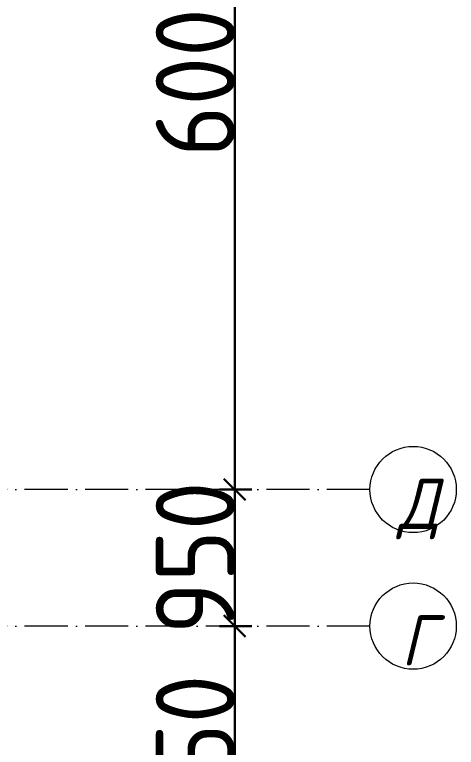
# Model space of a CAD drawing. Header units: millimetres. Extents: x -17017 to 628417, y -109036 to 199237.
# Drawn here: x 625115 to 628184, y -81978 to -76881 of the extents above; entities that cross this region are included whole.
import ezdxf

# ---------------------------------------------------------------- set-up
doc = ezdxf.new("R2010")
doc.units = ezdxf.units.MM
doc.linetypes.add('50_200_ШТРИХ_1Т_ш5_п1_п1_', pattern=[700, 500, -100, 0, -100])
for name, color, linetype, lineweight in [('A-____-____-DIMS', 7, 'Continuous', 9), ('S-GRID-____-IDEN', 7, 'Continuous', 9), ('S-GRID-____-OTLN-1', 7, '50_200_ШТРИХ_1Т_ш5_п1_п1_', 9), ('стяжа', 7, 'Continuous', 30)]:
    doc.layers.add(name, color=color, linetype=linetype, lineweight=lineweight)
doc.styles.add('ISOCPEUR_I', font='isocpeui.ttf', dxfattribs={"width": 0.9, "height": 2.5})
doc.styles.add('ISOCPEUR_I_9', font='isocpeui.ttf', dxfattribs={"width": 0.9, "height": 250})
doc.styles.add('СПДС', font='isocpeur.ttf', dxfattribs={"width": 0.9})
doc.dimstyles.new('ISO-2_5_0_9К_БОЛЬШОЙ_ОСИ', dxfattribs={"dimscale": 304.8, "dimtxt": 248.995294, "dimasz": 0.492126, "dimexe": 0.393701, "dimexo": 0, "dimgap": 0, "dimtad": 1, "dimdec": 0, "dimzin": 0, "dimdsep": 46, "dimtxsty": 'ISOCPEUR_I_9', "dimblk1": 'OBLIQUE', "dimblk2": 'OBLIQUE', "dimsah": 1, "dimcen": 0.09, "dimdle": 0.393701, "dimazin": 0, "dimtfac": 1, "dimtdec": 4, "dimtix": 1, "dimtmove": 0, "dimatfit": 3, "dimfxl": 1, "dimtvp": 1, "dimtolj": 1, "dimtzin": 0, "dimarcsym": 2})

# ---------------------------------------------------------------- blocks, each defined once
blk = doc.blocks.new('Ось сетки - Круг_Ø6_00__ISO-2_5_0_9K_-25732049-АР1_План отверстий 3 этажа в осях 1-64_А-ГГ')
at = {"layer": 'S-GRID-____-IDEN'}
blk.add_circle((0, 0), 3, dxfattribs=at)
blk = doc.blocks.new('_Oblique')
at = {"color": 0, "linetype": 'ByBlock', "lineweight": -2}
blk.add_line((-0.5, -0.5), (0.5, 0.5), dxfattribs=at)
blk = doc.blocks.new('*D2873')
at = {"layer": 'A-____-____-DIMS', "color": 0, "lineweight": -2, "transparency": 16777216}
for p, q in [((386904.9, -79652.4), (386904.9, -77362.4)), ((386798.9, -77482.4), (387024.9, -77482.4)), ((386798.9, -79532.4), (387024.9, -79532.4))]:
    blk.add_line(p, q, dxfattribs=at)
at = {"layer": 'Defpoints', "color": 0, "transparency": 16777216}
for p in [(386798.9, -77482.4), (386904.9, -77482.4), (386798.9, -79532.4)]:
    blk.add_point(p, dxfattribs=at)
at = {"layer": 'A-____-____-DIMS', "color": 0, "lineweight": -2, "transparency": 16777216, "xscale": 150, "yscale": 150, "zscale": 150}
for p, rotation in [((386904.9, -77482.4), 90), ((386904.9, -79532.4), 270)]:
    blk.add_blockref('_Oblique', p, dxfattribs=dict(at, rotation=rotation))
at = {"layer": 'A-____-____-DIMS', "color": 0, "transparency": 16777216, "insert": (386630.6, -78507.4), "char_height": 548.64, "attachment_point": 5, "rotation": 90, "style": 'СПДС'}
blk.add_mtext('\\A1;2050', dxfattribs=at)
blk = doc.blocks.new('*D2874')
at = {"layer": 'A-____-____-DIMS', "color": 0, "lineweight": -2, "transparency": 16777216}
for p, q in [((386904.9, -77602.4), (386904.9, -76412.4)), ((386798.9, -76532.4), (387024.9, -76532.4)), ((386798.9, -77482.4), (387024.9, -77482.4))]:
    blk.add_line(p, q, dxfattribs=at)
at = {"layer": 'Defpoints', "color": 0, "transparency": 16777216}
for p in [(386798.9, -76532.4), (386904.9, -76532.4), (386798.9, -77482.4)]:
    blk.add_point(p, dxfattribs=at)
at = {"layer": 'A-____-____-DIMS', "color": 0, "lineweight": -2, "transparency": 16777216, "xscale": 150, "yscale": 150, "zscale": 150}
for p, rotation in [((386904.9, -76532.4), 90), ((386904.9, -77482.4), 270)]:
    blk.add_blockref('_Oblique', p, dxfattribs=dict(at, rotation=rotation))
at = {"layer": 'A-____-____-DIMS', "color": 0, "transparency": 16777216, "insert": (386630.6, -77007.4), "char_height": 548.64, "attachment_point": 5, "rotation": 90, "style": 'СПДС'}
blk.add_mtext('\\A1;950', dxfattribs=at)
blk = doc.blocks.new('*D2875')
at = {"layer": 'A-____-____-DIMS', "color": 0, "lineweight": -2, "transparency": 16777216}
for p, q in [((386904.9, -76652.4), (386904.9, -70412.4)), ((386798.9, -70532.4), (387024.9, -70532.4)), ((386798.9, -76532.4), (387024.9, -76532.4))]:
    blk.add_line(p, q, dxfattribs=at)
at = {"layer": 'Defpoints', "color": 0, "transparency": 16777216}
for p in [(386798.9, -70532.4), (386904.9, -70532.4), (386798.9, -76532.4)]:
    blk.add_point(p, dxfattribs=at)
at = {"layer": 'A-____-____-DIMS', "color": 0, "lineweight": -2, "transparency": 16777216, "xscale": 150, "yscale": 150, "zscale": 150}
for p, rotation in [((386904.9, -70532.4), 90), ((386904.9, -76532.4), 270)]:
    blk.add_blockref('_Oblique', p, dxfattribs=dict(at, rotation=rotation))
at = {"layer": 'A-____-____-DIMS', "color": 0, "transparency": 16777216, "insert": (386630.6, -73532.4), "char_height": 548.64, "attachment_point": 5, "rotation": 90, "style": 'СПДС'}
blk.add_mtext('\\A1;6000', dxfattribs=at)
blk = doc.blocks.new('3эт')
at = {"layer": 'S-GRID-____-OTLN-1', "color": 251, "ltscale": 0.6, "true_color": 0x636466}
for p, q in [((387845.1, -76532.4), (376792, -76532.4)), ((387845.1, -77482.4), (279340.9, -77482.4))]:
    blk.add_line(p, q, dxfattribs=at)
at = {"layer": 'S-GRID-____-IDEN', "char_height": 350, "attachment_point": 1, "style": 'ISOCPEUR_I'}
for s, insert, width in [('\\fISOCPEUR|b0|i1|c204|p34|;\\W.9;Д', (388040.6, -76456.3), 252.532), ('\\fISOCPEUR|b0|i1|c204|p34|;\\W.9;Г', (388061.3, -77406.3), 202.025)]:
    blk.add_mtext(s, dxfattribs=dict(at, insert=insert, width=width))
at = {"layer": 'A-____-____-DIMS'}
for base, p1, p2, override, picture, middle in [((386904.9, -70532.4), (386798.9, -76532.4), (386798.9, -70532.4), {"dimtxt": 1.8, "dimpost": '<>', "dimtxsty": 'СПДС', "dimfxl": 6000}, '*D2875', (386630.6, -73532.4)), ((386904.9, -76532.4), (386798.9, -77482.4), (386798.9, -76532.4), {"dimtxt": 1.8, "dimpost": '<>', "dimtxsty": 'СПДС', "dimfxl": 950}, '*D2874', (386630.6, -77007.4)), ((386904.9, -77482.4), (386798.9, -79532.4), (386798.9, -77482.4), {"dimtxt": 1.8, "dimpost": '<>', "dimtxsty": 'СПДС', "dimfxl": 2050}, '*D2873', (386630.6, -78507.4))]:
    dim = blk.add_linear_dim(base=base, p1=p1, p2=p2, angle=90, dimstyle='ISO-2_5_0_9К_БОЛЬШОЙ_ОСИ', override=override, dxfattribs=at)
    dim.commit()
    dim.dimension.update_dxf_attribs({"geometry": picture, "text_midpoint": middle})

msp = doc.modelspace()

# ---------------------------------------------------------------- block references
at = {"layer": 'S-GRID-____-IDEN', "xscale": 99.99999999999993, "yscale": 99.99999999999993, "zscale": 99.99999999999993, "rotation": 89.99999999999982}
for p in [(627884.4, -80184.6), (627884.4, -81134.6)]:
    msp.add_blockref('Ось сетки - Круг_Ø6_00__ISO-2_5_0_9K_-25732049-АР1_План отверстий 3 этажа в осях 1-64_А-ГГ', p, dxfattribs=at)
at = {"layer": 'стяжа'}
msp.add_blockref('3эт', (239739.3, -3652.2), dxfattribs=at)

doc.saveas('drawing.dxf')
